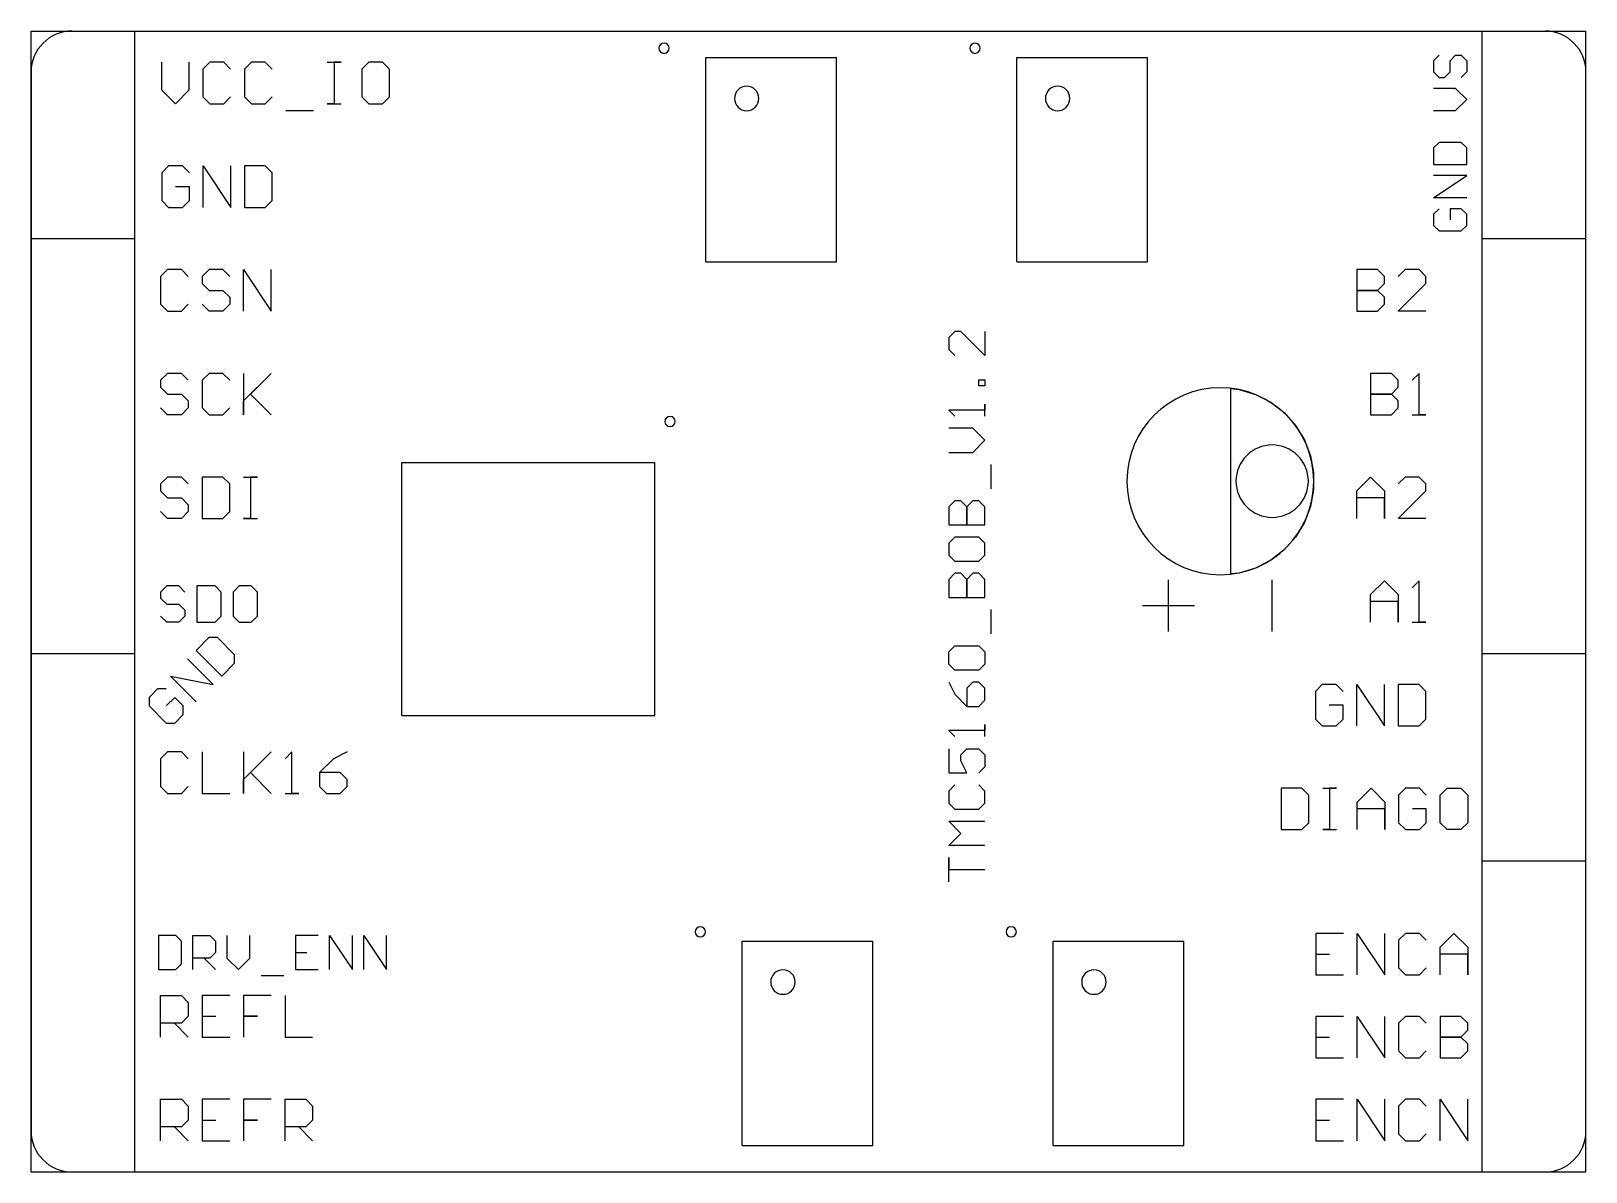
# Model space of a CAD drawing. Extents: x -1.45 to 0.05, y -1.05 to 0.05.
import ezdxf

# ---------------------------------------------------------------- set-up
doc = ezdxf.new("R2010")
doc.units = 0
doc.header["$MEASUREMENT"] = 0
doc.layers.add('GKO', color=6, linetype='CONTINUOUS')
doc.layers.add('GTO', color=2, linetype='CONTINUOUS')

msp = doc.modelspace()

# ---------------------------------------------------------------- linework, layer by layer
at = {"layer": 'GKO', "color": 6}
for points in [[(-1.41063, 0.05), (-1.41063, 0.05), (-1.41063, 0.05, 0.414214), (-1.45, 0.01063), (-1.45, 0.01063)], [(0.05, 0.01063), (0.05, 0.01063), (0.05, 0.01063, 0.414214), (0.01063, 0.05), (0.01063, 0.05)], [(-1.45, -1.01063), (-1.45, -1.01063), (-1.45, -1.01063, 0.414214), (-1.41063, -1.05), (-1.41063, -1.05)], [(0.01063, -1.05), (0.01063, -1.05), (0.01063, -1.05, 0.414214), (0.05, -1.01063), (0.05, -1.01063)]]:
    msp.add_lwpolyline(points, format="xyb", dxfattribs=at)
for points in [[(-1.41063, 0.05), (0.01063, 0.05)], [(-1.45, 0.01063), (-1.45, -1.01063)], [(0.05, -1.01063), (0.05, 0.01063)], [(-1.41063, -1.05), (0.01063, -1.05)]]:
    msp.add_lwpolyline(points, dxfattribs=at)
at = {"layer": 'GTO', "color": 2}
for points in [[(-1.45, -0.15), (-1.45, 0.05), (-1.35, 0.05)], [(-1.35, -0.15), (-1.35, 0.05)], [(-0.05, -0.15), (-0.05, 0.05), (0.05, 0.05)], [(0.05, -0.15), (0.05, 0.05)], [(-1.32416, 0.01999), (-1.32416, -0.00667), (-1.31083, -0.01999), (-1.2975, -0.00667), (-1.2975, 0.01999)], [(-1.25751, 0.01333), (-1.26418, 0.01999), (-1.27751, 0.01999), (-1.28417, 0.01333), (-1.28417, -0.01333), (-1.27751, -0.01999), (-1.26418, -0.01999), (-1.25751, -0.01333)], [(-1.21753, 0.01333), (-1.22419, 0.01999), (-1.23752, 0.01999), (-1.24418, 0.01333), (-1.24418, -0.01333), (-1.23752, -0.01999), (-1.22419, -0.01999), (-1.21753, -0.01333)], [(-1.16421, 0.01999), (-1.15088, 0.01999), (-1.15754, 0.01999), (-1.15754, -0.01999), (-1.16421, -0.01999), (-1.15088, -0.01999)], [(-1.11089, 0.01999), (-1.12422, 0.01999), (-1.13089, 0.01333), (-1.13089, -0.01333), (-1.12422, -0.01999), (-1.11089, -0.01999), (-1.10423, -0.01333), (-1.10423, 0.01333), (-1.11089, 0.01999)], [(-0.79902, 0.02442), (-0.67304, 0.02442)], [(-0.79902, -0.17243), (-0.79902, 0.02442)], [(-0.67304, -0.17243), (-0.67304, 0.02442)], [(-0.49902, 0.02442), (-0.37304, 0.02442)], [(-0.49902, -0.17243), (-0.49902, 0.02442)], [(-0.37304, -0.17243), (-0.37304, 0.02442)], [(-0.09166, 0.02666), (-0.09699, 0.02133), (-0.09699, 0.01066), (-0.09166, 0.00533), (-0.08633, 0.00533), (-0.081, 0.01066), (-0.081, 0.02133), (-0.07566, 0.02666), (-0.07033, 0.02666), (-0.065, 0.02133), (-0.065, 0.01066), (-0.07033, 0.00533)], [(-0.09699, -0.02666), (-0.07566, -0.02666), (-0.065, -0.01599), (-0.07566, -0.00533), (-0.09699, -0.00533)], [(-1.2042, -0.02666), (-1.17754, -0.02666)], [(-0.09699, -0.07867), (-0.065, -0.07867), (-0.065, -0.06268), (-0.07033, -0.05735), (-0.09166, -0.05735), (-0.09699, -0.06268), (-0.09699, -0.07867)], [(-1.29734, -0.08667), (-1.30401, -0.08001), (-1.31734, -0.08001), (-1.324, -0.08667), (-1.324, -0.11333), (-1.31734, -0.11999), (-1.30401, -0.11999), (-1.29734, -0.11333), (-1.29734, -0.1), (-1.31067, -0.1)], [(-1.28401, -0.11999), (-1.28401, -0.08001), (-1.25735, -0.11999), (-1.25735, -0.08001)], [(-1.24403, -0.08001), (-1.24403, -0.11999), (-1.22403, -0.11999), (-1.21737, -0.11333), (-1.21737, -0.08667), (-1.22403, -0.08001), (-1.24403, -0.08001)], [(-0.065, -0.11066), (-0.09699, -0.11066), (-0.065, -0.08934), (-0.09699, -0.08934)], [(-0.09166, -0.12133), (-0.09699, -0.12666), (-0.09699, -0.13732), (-0.09166, -0.14265), (-0.07033, -0.14265), (-0.065, -0.13732), (-0.065, -0.12666), (-0.07033, -0.12133), (-0.081, -0.12133), (-0.081, -0.13199)], [(-1.45, -0.55), (-1.45, -0.15)], [(-1.45, -0.15), (-1.35, -0.15)], [(-1.45, -0.15), (-1.35, -0.15)], [(-1.35, -0.55), (-1.35, -0.15)], [(-0.05, -0.15), (0.05, -0.15)], [(-0.05, -0.55), (-0.05, -0.15)], [(-0.05, -0.15), (0.05, -0.15)], [(0.05, -0.55), (0.05, -0.15)], [(-0.79902, -0.17243), (-0.67304, -0.17243)], [(-0.49902, -0.17243), (-0.37304, -0.17243)], [(-1.29834, -0.18667), (-1.30501, -0.18001), (-1.31834, -0.18001), (-1.325, -0.18667), (-1.325, -0.21333), (-1.31834, -0.21999), (-1.30501, -0.21999), (-1.29834, -0.21333)], [(-1.25836, -0.18667), (-1.26502, -0.18001), (-1.27835, -0.18001), (-1.28501, -0.18667), (-1.28501, -0.19333), (-1.27835, -0.2), (-1.26502, -0.2), (-1.25836, -0.20666), (-1.25836, -0.21333), (-1.26502, -0.21999), (-1.27835, -0.21999), (-1.28501, -0.21333)], [(-1.24503, -0.21999), (-1.24503, -0.18001), (-1.21837, -0.21999), (-1.21837, -0.18001)], [(-0.171, -0.18001), (-0.171, -0.21999), (-0.15101, -0.21999), (-0.14434, -0.21333), (-0.14434, -0.20666), (-0.15101, -0.2), (-0.171, -0.2), (-0.15101, -0.2), (-0.14434, -0.19333), (-0.14434, -0.18667), (-0.15101, -0.18001), (-0.171, -0.18001)], [(-0.10435, -0.21999), (-0.13101, -0.21999), (-0.10435, -0.19333), (-0.10435, -0.18667), (-0.11102, -0.18001), (-0.12435, -0.18001), (-0.13101, -0.18667)], [(-0.52974, -0.23958), (-0.52974, -0.26291), (-0.55307, -0.23958), (-0.5589, -0.23958), (-0.56473, -0.24541), (-0.56473, -0.25708), (-0.5589, -0.26291)], [(-1.29834, -0.28667), (-1.30501, -0.28001), (-1.31834, -0.28001), (-1.325, -0.28667), (-1.325, -0.29334), (-1.31834, -0.3), (-1.30501, -0.3), (-1.29834, -0.30666), (-1.29834, -0.31333), (-1.30501, -0.31999), (-1.31834, -0.31999), (-1.325, -0.31333)], [(-1.25836, -0.28667), (-1.26502, -0.28001), (-1.27835, -0.28001), (-1.28501, -0.28667), (-1.28501, -0.31333), (-1.27835, -0.31999), (-1.26502, -0.31999), (-1.25836, -0.31333)], [(-1.24503, -0.28001), (-1.24503, -0.31999), (-1.24503, -0.30666), (-1.21837, -0.28001), (-1.23836, -0.3), (-1.21837, -0.31999)], [(-0.15767, -0.28001), (-0.15767, -0.31999), (-0.13768, -0.31999), (-0.13101, -0.31333), (-0.13101, -0.30666), (-0.13768, -0.3), (-0.15767, -0.3), (-0.13768, -0.3), (-0.13101, -0.29334), (-0.13101, -0.28667), (-0.13768, -0.28001), (-0.15767, -0.28001)], [(-0.11768, -0.31999), (-0.10435, -0.31999), (-0.11102, -0.31999), (-0.11102, -0.28001), (-0.11768, -0.28667)], [(-0.52974, -0.29207), (-0.53557, -0.29207), (-0.53557, -0.28623), (-0.52974, -0.28623), (-0.52974, -0.29207)], [(-0.2845, -0.29547), (-0.26874, -0.30024), (-0.25411, -0.30779), (-0.24109, -0.31786), (-0.23011, -0.33014), (-0.22155, -0.3442), (-0.21567, -0.35958), (-0.21268, -0.37577), (-0.21268, -0.384), (-0.21268, -0.384), (-0.21268, -0.39223), (-0.21567, -0.40842), (-0.22155, -0.4238), (-0.23011, -0.43786), (-0.24109, -0.45014), (-0.25411, -0.46021), (-0.26874, -0.46776), (-0.2845, -0.47253), (-0.29268, -0.47344), (-0.29268, -0.384), (-0.29268, -0.29456), (-0.2845, -0.29547)], [(-0.52974, -0.32122), (-0.52974, -0.30956), (-0.52974, -0.31539), (-0.56473, -0.31539), (-0.5589, -0.32122)], [(-0.56473, -0.35621), (-0.54141, -0.35621), (-0.52974, -0.34455), (-0.54141, -0.33289), (-0.56473, -0.33289)], [(-0.25268, -0.349), (-0.25611, -0.34917), (-0.26284, -0.35051), (-0.26918, -0.35313), (-0.27489, -0.35695), (-0.27974, -0.3618), (-0.28355, -0.3675), (-0.28618, -0.37384), (-0.28752, -0.38057), (-0.28768, -0.384), (-0.28752, -0.38743), (-0.28618, -0.39416), (-0.28355, -0.4005), (-0.27974, -0.4062), (-0.27489, -0.41105), (-0.26918, -0.41487), (-0.26284, -0.41749), (-0.25611, -0.41883), (-0.25268, -0.419), (-0.24925, -0.41883), (-0.24252, -0.41749), (-0.23618, -0.41487), (-0.23048, -0.41105), (-0.22563, -0.4062), (-0.22182, -0.4005), (-0.21919, -0.39416), (-0.21785, -0.38743), (-0.21768, -0.384), (-0.21785, -0.38057), (-0.21919, -0.37384), (-0.22182, -0.3675), (-0.22563, -0.3618), (-0.23048, -0.35695), (-0.23618, -0.35313), (-0.24252, -0.35051), (-0.24925, -0.34917), (-0.25268, -0.349)], [(-1.09246, -0.36582), (-0.84837, -0.36582)], [(-1.09246, -0.60991), (-0.84837, -0.60991), (-0.84837, -0.36582)], [(-1.09246, -0.60991), (-1.09246, -0.36582)], [(-0.52391, -0.3912), (-0.52391, -0.36788)], [(-1.29834, -0.38667), (-1.30501, -0.38001), (-1.31834, -0.38001), (-1.325, -0.38667), (-1.325, -0.39334), (-1.31834, -0.4), (-1.30501, -0.4), (-1.29834, -0.40666), (-1.29834, -0.41333), (-1.30501, -0.41999), (-1.31834, -0.41999), (-1.325, -0.41333)], [(-1.28501, -0.38001), (-1.28501, -0.41999), (-1.26502, -0.41999), (-1.25836, -0.41333), (-1.25836, -0.38667), (-1.26502, -0.38001), (-1.28501, -0.38001)], [(-1.24503, -0.38001), (-1.2317, -0.38001), (-1.23836, -0.38001), (-1.23836, -0.41999), (-1.24503, -0.41999), (-1.2317, -0.41999)], [(-0.171, -0.41999), (-0.171, -0.39334), (-0.15767, -0.38001), (-0.14434, -0.39334), (-0.14434, -0.41999), (-0.14434, -0.4), (-0.171, -0.4)], [(-0.10435, -0.41999), (-0.13101, -0.41999), (-0.10435, -0.39334), (-0.10435, -0.38667), (-0.11102, -0.38001), (-0.12435, -0.38001), (-0.13101, -0.38667)], [(-0.56473, -0.42619), (-0.52974, -0.42619), (-0.52974, -0.4087), (-0.53557, -0.40286), (-0.54141, -0.40286), (-0.54724, -0.4087), (-0.54724, -0.42619), (-0.54724, -0.4087), (-0.55307, -0.40286), (-0.5589, -0.40286), (-0.56473, -0.4087), (-0.56473, -0.42619)], [(-0.56473, -0.44368), (-0.56473, -0.45535), (-0.5589, -0.46118), (-0.53557, -0.46118), (-0.52974, -0.45535), (-0.52974, -0.44368), (-0.53557, -0.43785), (-0.5589, -0.43785), (-0.56473, -0.44368)], [(-0.56473, -0.49617), (-0.52974, -0.49617), (-0.52974, -0.47867), (-0.53557, -0.47284), (-0.54141, -0.47284), (-0.54724, -0.47867), (-0.54724, -0.49617), (-0.54724, -0.47867), (-0.55307, -0.47284), (-0.5589, -0.47284), (-0.56473, -0.47867), (-0.56473, -0.49617)], [(-0.35268, -0.529), (-0.35268, -0.479)], [(-0.29268, -0.47344), (-0.29268, -0.47344), (-0.29268, -0.47344), (-0.29268, -0.47344)], [(-0.25268, -0.529), (-0.25268, -0.479)], [(-1.30167, -0.49084), (-1.30751, -0.485), (-1.31917, -0.485), (-1.325, -0.49084), (-1.325, -0.49667), (-1.31917, -0.5025), (-1.30751, -0.5025), (-1.30167, -0.50833), (-1.30167, -0.51416), (-1.30751, -0.51999), (-1.31917, -0.51999), (-1.325, -0.51416)], [(-1.29001, -0.485), (-1.29001, -0.51999), (-1.27252, -0.51999), (-1.26669, -0.51416), (-1.26669, -0.49084), (-1.27252, -0.485), (-1.29001, -0.485)], [(-1.23753, -0.485), (-1.24919, -0.485), (-1.25502, -0.49084), (-1.25502, -0.51416), (-1.24919, -0.51999), (-1.23753, -0.51999), (-1.2317, -0.51416), (-1.2317, -0.49084), (-1.23753, -0.485)], [(-0.15767, -0.51999), (-0.15767, -0.49334), (-0.14434, -0.48001), (-0.13101, -0.49334), (-0.13101, -0.51999), (-0.13101, -0.5), (-0.15767, -0.5)], [(-0.11768, -0.51999), (-0.10435, -0.51999), (-0.11102, -0.51999), (-0.11102, -0.48001), (-0.11768, -0.48667)], [(-0.52391, -0.53115), (-0.52391, -0.50783)], [(-0.37768, -0.504), (-0.32768, -0.504)], [(-1.29079, -0.54715), (-1.26605, -0.57189), (-1.25368, -0.55952), (-1.25368, -0.55128), (-1.27017, -0.53478), (-1.27842, -0.53478), (-1.29079, -0.54715)], [(-1.45, -0.55), (-1.35, -0.55)], [(-1.45, -1.05), (-1.45, -0.55)], [(-1.45, -0.55), (-1.35, -0.55)], [(-1.35, -1.05), (-1.35, -0.55)], [(-0.5589, -0.56614), (-0.56473, -0.56031), (-0.56473, -0.54865), (-0.5589, -0.54282), (-0.53557, -0.54282), (-0.52974, -0.54865), (-0.52974, -0.56031), (-0.53557, -0.56614), (-0.5589, -0.56614)], [(-0.05, -0.55), (0.05, -0.55)], [(-0.05, -0.75), (-0.05, -0.55), (0.05, -0.55)], [(0.05, -0.75), (0.05, -0.55)], [(-1.29079, -0.59663), (-1.31553, -0.57189), (-1.2743, -0.58014), (-1.29904, -0.5554)], [(-1.31965, -0.58426), (-1.3279, -0.58426), (-1.33615, -0.59251), (-1.33615, -0.60076), (-1.31965, -0.61725), (-1.31141, -0.61725), (-1.30316, -0.609), (-1.30316, -0.60076), (-1.31141, -0.59251), (-1.31965, -0.60076)], [(-0.56473, -0.57781), (-0.5589, -0.58947), (-0.54724, -0.60113), (-0.53557, -0.60113), (-0.52974, -0.5953), (-0.52974, -0.58364), (-0.53557, -0.57781), (-0.54141, -0.57781), (-0.54724, -0.58364), (-0.54724, -0.60113)], [(-0.18433, -0.58667), (-0.19099, -0.58001), (-0.20432, -0.58001), (-0.21099, -0.58667), (-0.21099, -0.61333), (-0.20432, -0.61999), (-0.19099, -0.61999), (-0.18433, -0.61333), (-0.18433, -0.6), (-0.19766, -0.6)], [(-0.171, -0.61999), (-0.171, -0.58001), (-0.14434, -0.61999), (-0.14434, -0.58001)], [(-0.13101, -0.58001), (-0.13101, -0.61999), (-0.11102, -0.61999), (-0.10435, -0.61333), (-0.10435, -0.58667), (-0.11102, -0.58001), (-0.13101, -0.58001)], [(-0.52974, -0.63029), (-0.52974, -0.61863), (-0.52974, -0.62446), (-0.56473, -0.62446), (-0.5589, -0.63029)], [(-0.56473, -0.64195), (-0.56473, -0.66528), (-0.54724, -0.66528), (-0.55307, -0.65361), (-0.55307, -0.64778), (-0.54724, -0.64195), (-0.53557, -0.64195), (-0.52974, -0.64778), (-0.52974, -0.65945), (-0.53557, -0.66528)], [(-1.29834, -0.65167), (-1.30501, -0.64501), (-1.31834, -0.64501), (-1.325, -0.65167), (-1.325, -0.67833), (-1.31834, -0.68499), (-1.30501, -0.68499), (-1.29834, -0.67833)], [(-1.28501, -0.64501), (-1.28501, -0.68499), (-1.25836, -0.68499)], [(-1.24503, -0.64501), (-1.24503, -0.68499), (-1.24503, -0.67166), (-1.21837, -0.64501), (-1.23836, -0.665), (-1.21837, -0.68499)], [(-1.20504, -0.68499), (-1.19171, -0.68499), (-1.19837, -0.68499), (-1.19837, -0.64501), (-1.20504, -0.65167)], [(-1.14506, -0.64501), (-1.15839, -0.65167), (-1.17172, -0.665), (-1.17172, -0.67833), (-1.16505, -0.68499), (-1.15172, -0.68499), (-1.14506, -0.67833), (-1.14506, -0.67166), (-1.15172, -0.665), (-1.17172, -0.665)], [(-0.5589, -0.67694), (-0.56473, -0.68277), (-0.56473, -0.69444), (-0.5589, -0.70027), (-0.53557, -0.70027), (-0.52974, -0.69444), (-0.52974, -0.68277), (-0.53557, -0.67694)], [(-0.24394, -0.68001), (-0.24394, -0.71999), (-0.22395, -0.71999), (-0.21728, -0.71333), (-0.21728, -0.68667), (-0.22395, -0.68001), (-0.24394, -0.68001)], [(-0.20395, -0.68001), (-0.19063, -0.68001), (-0.19729, -0.68001), (-0.19729, -0.71999), (-0.20395, -0.71999), (-0.19063, -0.71999)], [(-0.17063, -0.71999), (-0.17063, -0.69334), (-0.1573, -0.68001), (-0.14397, -0.69334), (-0.14397, -0.71999), (-0.14397, -0.7), (-0.17063, -0.7)], [(-0.10399, -0.68667), (-0.11065, -0.68001), (-0.12398, -0.68001), (-0.13065, -0.68667), (-0.13065, -0.71333), (-0.12398, -0.71999), (-0.11065, -0.71999), (-0.10399, -0.71333), (-0.10399, -0.7), (-0.11732, -0.7)], [(-0.09066, -0.68667), (-0.08399, -0.68001), (-0.07067, -0.68001), (-0.064, -0.68667), (-0.064, -0.71333), (-0.07067, -0.71999), (-0.08399, -0.71999), (-0.09066, -0.71333), (-0.09066, -0.68667)], [(-0.52974, -0.73526), (-0.56473, -0.73526), (-0.55307, -0.72359), (-0.56473, -0.71193), (-0.52974, -0.71193)], [(-0.56473, -0.77025), (-0.56473, -0.74692), (-0.56473, -0.75858), (-0.52974, -0.75858)], [(-0.05, -0.75), (0.05, -0.75)], [(-0.05, -1.05), (-0.05, -0.75)], [(-0.05, -1.05), (0.05, -1.05), (0.05, -0.75)], [(-0.05, -0.75), (0.05, -0.75)], [(-1.327, -0.82201), (-1.327, -0.855), (-1.31051, -0.855), (-1.30501, -0.8495), (-1.30501, -0.82751), (-1.31051, -0.82201), (-1.327, -0.82201)], [(-1.29401, -0.855), (-1.29401, -0.82201), (-1.27752, -0.82201), (-1.27202, -0.82751), (-1.27202, -0.83851), (-1.27752, -0.844), (-1.29401, -0.844)], [(-1.26102, -0.82201), (-1.26102, -0.844), (-1.25003, -0.855), (-1.23903, -0.844), (-1.23903, -0.82201)], [(-1.17305, -0.82201), (-1.19504, -0.82201), (-1.19504, -0.855), (-1.17305, -0.855)], [(-1.16205, -0.855), (-1.16205, -0.82201), (-1.14006, -0.855), (-1.14006, -0.82201)], [(-1.12906, -0.855), (-1.12906, -0.82201), (-1.10707, -0.855), (-1.10707, -0.82201)], [(-0.18396, -0.82001), (-0.21062, -0.82001), (-0.21062, -0.85999), (-0.18396, -0.85999)], [(-0.17063, -0.85999), (-0.17063, -0.82001), (-0.14397, -0.85999), (-0.14397, -0.82001)], [(-0.10399, -0.82667), (-0.11065, -0.82001), (-0.12398, -0.82001), (-0.13065, -0.82667), (-0.13065, -0.85333), (-0.12398, -0.85999), (-0.11065, -0.85999), (-0.10399, -0.85333)], [(-0.09066, -0.85999), (-0.09066, -0.83334), (-0.07733, -0.82001), (-0.064, -0.83334), (-0.064, -0.85999), (-0.064, -0.84), (-0.09066, -0.84)], [(-1.19504, -0.83851), (-1.18405, -0.83851)], [(-0.76402, -0.82758), (-0.63804, -0.82758)], [(-0.76402, -1.02443), (-0.76402, -0.82758)], [(-0.63804, -1.02443), (-0.63804, -0.82758)], [(-0.46402, -0.82758), (-0.33804, -0.82758)], [(-0.46402, -1.02443), (-0.46402, -0.82758)], [(-0.33804, -1.02443), (-0.33804, -0.82758)], [(-0.21062, -0.84), (-0.19729, -0.84)], [(-1.28301, -0.844), (-1.27202, -0.855)], [(-1.22803, -0.8605), (-1.20604, -0.8605)], [(-1.325, -0.91999), (-1.325, -0.88001), (-1.30501, -0.88001), (-1.29834, -0.88667), (-1.29834, -0.9), (-1.30501, -0.90666), (-1.325, -0.90666)], [(-1.25836, -0.88001), (-1.28501, -0.88001), (-1.28501, -0.91999), (-1.25836, -0.91999)], [(-1.21837, -0.88001), (-1.24503, -0.88001), (-1.24503, -0.9), (-1.2317, -0.9), (-1.24503, -0.9), (-1.24503, -0.91999)], [(-1.20504, -0.88001), (-1.20504, -0.91999), (-1.17838, -0.91999)], [(-1.28501, -0.9), (-1.27168, -0.9)], [(-1.31167, -0.90666), (-1.29834, -0.91999)], [(-0.18396, -0.90001), (-0.21062, -0.90001), (-0.21062, -0.93999), (-0.18396, -0.93999)], [(-0.17063, -0.93999), (-0.17063, -0.90001), (-0.14397, -0.93999), (-0.14397, -0.90001)], [(-0.10399, -0.90667), (-0.11065, -0.90001), (-0.12398, -0.90001), (-0.13065, -0.90667), (-0.13065, -0.93333), (-0.12398, -0.93999), (-0.11065, -0.93999), (-0.10399, -0.93333)], [(-0.09066, -0.90001), (-0.09066, -0.93999), (-0.07067, -0.93999), (-0.064, -0.93333), (-0.064, -0.92666), (-0.07067, -0.92), (-0.09066, -0.92), (-0.07067, -0.92), (-0.064, -0.91334), (-0.064, -0.90667), (-0.07067, -0.90001), (-0.09066, -0.90001)], [(-0.21062, -0.92), (-0.19729, -0.92)], [(-1.325, -1.01999), (-1.325, -0.98001), (-1.30501, -0.98001), (-1.29834, -0.98667), (-1.29834, -1), (-1.30501, -1.00666), (-1.325, -1.00666)], [(-1.25836, -0.98001), (-1.28501, -0.98001), (-1.28501, -1.01999), (-1.25836, -1.01999)], [(-1.21837, -0.98001), (-1.24503, -0.98001), (-1.24503, -1), (-1.2317, -1), (-1.24503, -1), (-1.24503, -1.01999)], [(-1.20504, -1.01999), (-1.20504, -0.98001), (-1.18505, -0.98001), (-1.17838, -0.98667), (-1.17838, -1), (-1.18505, -1.00666), (-1.20504, -1.00666)], [(-0.18396, -0.98001), (-0.21062, -0.98001), (-0.21062, -1.01999), (-0.18396, -1.01999)], [(-0.17063, -1.01999), (-0.17063, -0.98001), (-0.14397, -1.01999), (-0.14397, -0.98001)], [(-0.10399, -0.98667), (-0.11065, -0.98001), (-0.12398, -0.98001), (-0.13065, -0.98667), (-0.13065, -1.01333), (-0.12398, -1.01999), (-0.11065, -1.01999), (-0.10399, -1.01333)], [(-0.09066, -1.01999), (-0.09066, -0.98001), (-0.064, -1.01999), (-0.064, -0.98001)], [(-1.28501, -1), (-1.27168, -1)], [(-0.21062, -1), (-0.19729, -1)], [(-1.31167, -1.00666), (-1.29834, -1.01999)], [(-1.19171, -1.00666), (-1.17838, -1.01999)], [(-0.76402, -1.02443), (-0.63804, -1.02443)], [(-0.46402, -1.02443), (-0.33804, -1.02443)], [(-1.45, -1.05), (-1.35, -1.05)]]:
    msp.add_lwpolyline(points, dxfattribs=at)
for points in [[(-0.83446, 0.03348), (-0.83446, 0.03348), (-0.83446, 0.03348, 1), (-0.8443, 0.03348), (-0.8443, 0.03348), (-0.8443, 0.03348, 1), (-0.83446, 0.03348), (-0.83446, 0.03348)], [(-0.53446, 0.03348), (-0.53446, 0.03348), (-0.53446, 0.03348, 1), (-0.5443, 0.03348), (-0.5443, 0.03348), (-0.5443, 0.03348, 1), (-0.53446, 0.03348), (-0.53446, 0.03348)], [(-0.74784, -0.01495), (-0.74784, -0.01495), (-0.74784, -0.01495, 1), (-0.77146, -0.01495), (-0.77146, -0.01495), (-0.77146, -0.01495, 1), (-0.74784, -0.01495), (-0.74784, -0.01495)], [(-0.44784, -0.01495), (-0.44784, -0.01495), (-0.44784, -0.01495, 1), (-0.47146, -0.01495), (-0.47146, -0.01495), (-0.47146, -0.01495, 1), (-0.44784, -0.01495), (-0.44784, -0.01495)], [(-0.21254, -0.384), (-0.21254, -0.384), (-0.21254, -0.384, 1), (-0.39282, -0.384), (-0.39282, -0.384), (-0.39282, -0.384, 1), (-0.21254, -0.384), (-0.21254, -0.384)], [(-0.82868, -0.32645), (-0.82868, -0.32645), (-0.82868, -0.32645, 1), (-0.83852, -0.32645), (-0.83852, -0.32645), (-0.83852, -0.32645, 1), (-0.82868, -0.32645), (-0.82868, -0.32645)], [(-0.79946, -0.81852), (-0.79946, -0.81852), (-0.79946, -0.81852, 1), (-0.8093, -0.81852), (-0.8093, -0.81852), (-0.8093, -0.81852, 1), (-0.79946, -0.81852), (-0.79946, -0.81852)], [(-0.49946, -0.81852), (-0.49946, -0.81852), (-0.49946, -0.81852, 1), (-0.5093, -0.81852), (-0.5093, -0.81852), (-0.5093, -0.81852, 1), (-0.49946, -0.81852), (-0.49946, -0.81852)], [(-0.71284, -0.86695), (-0.71284, -0.86695), (-0.71284, -0.86695, 1), (-0.73646, -0.86695), (-0.73646, -0.86695), (-0.73646, -0.86695, 1), (-0.71284, -0.86695), (-0.71284, -0.86695)], [(-0.41284, -0.86695), (-0.41284, -0.86695), (-0.41284, -0.86695, 1), (-0.43646, -0.86695), (-0.43646, -0.86695), (-0.43646, -0.86695, 1), (-0.41284, -0.86695), (-0.41284, -0.86695)]]:
    msp.add_lwpolyline(points, format="xyb", dxfattribs=at)

doc.saveas('drawing.dxf')
